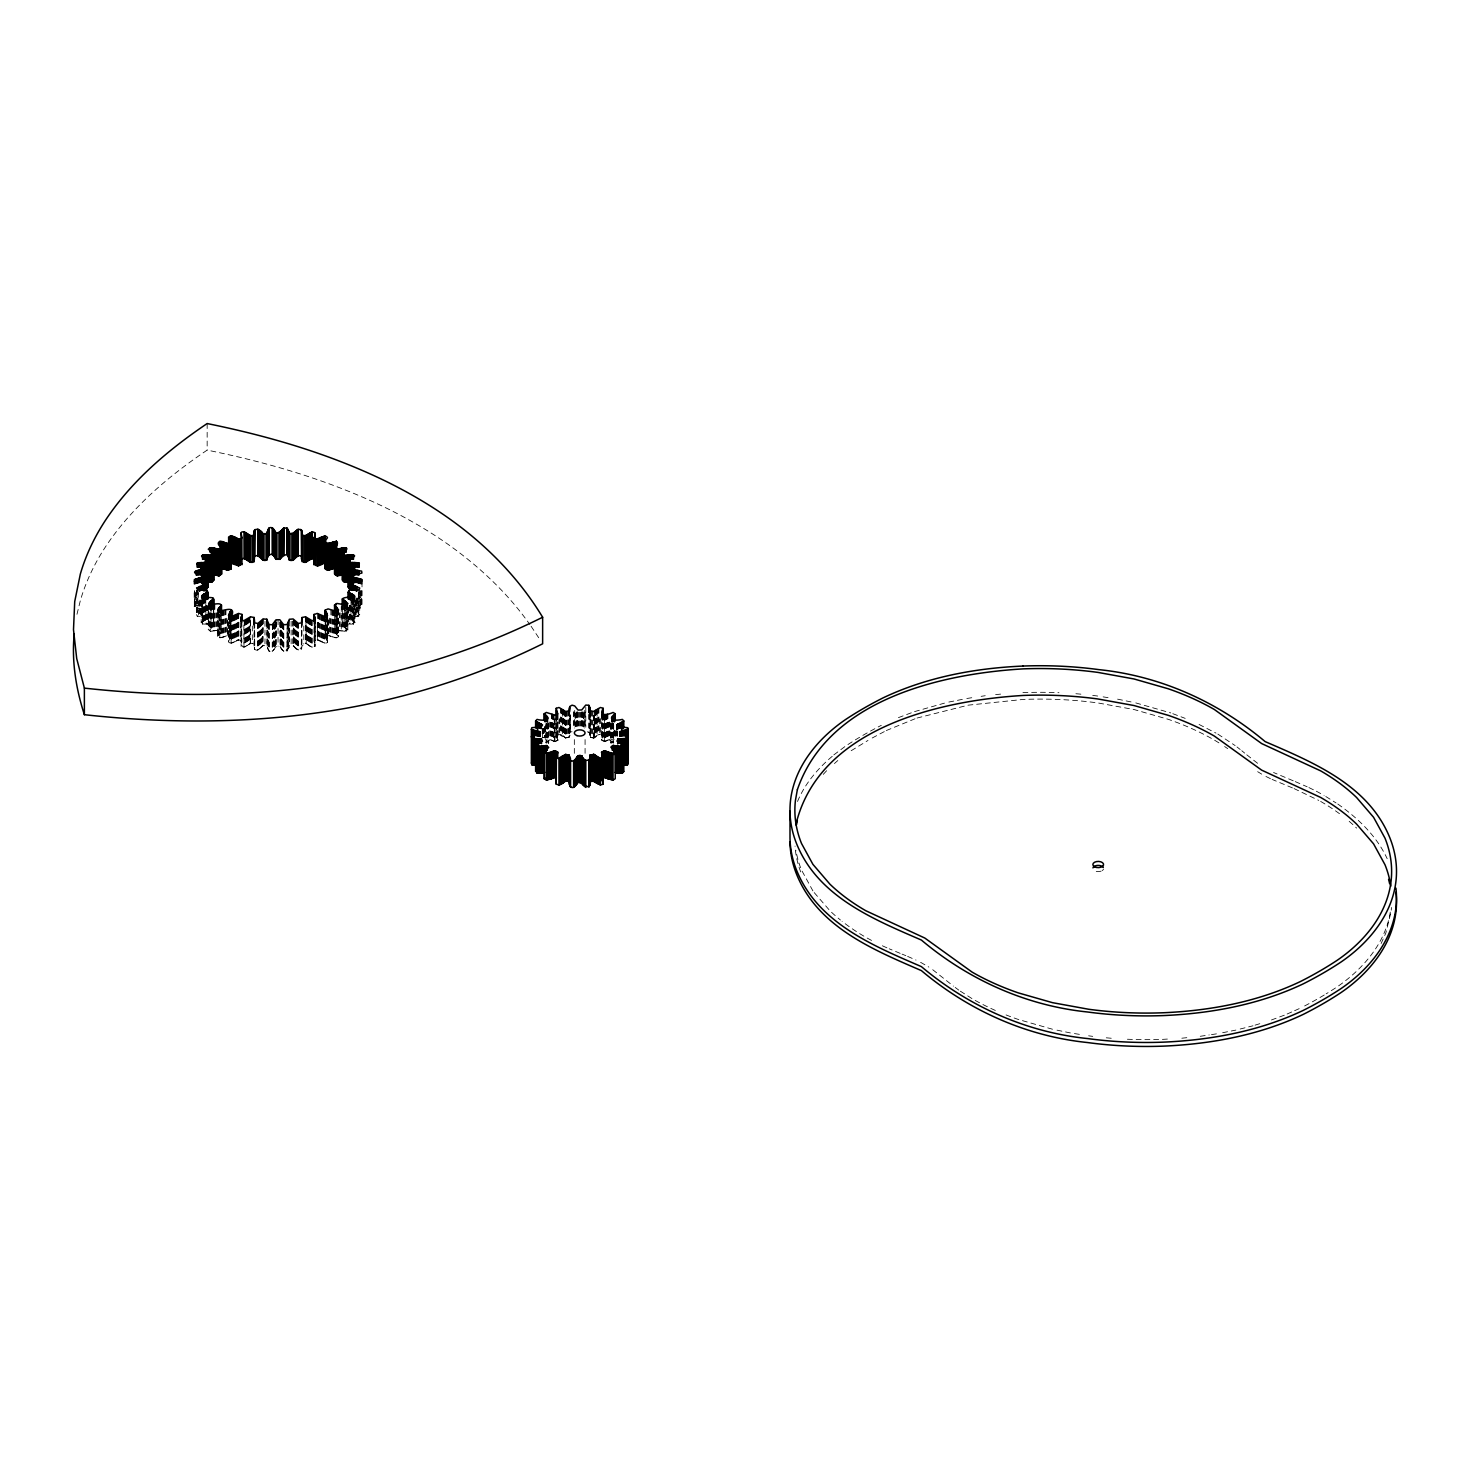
<?xml version="1.0" encoding="UTF-8"?>
<svg xmlns="http://www.w3.org/2000/svg" width="1470" height="1470" viewBox="0 0 1470 1470"><rect width="100%" height="100%" fill="white"/><g stroke="black" fill="none" stroke-linecap="round" stroke-linejoin="round"><path stroke-width="0.75" stroke-dasharray="5 3.75" d="M338.614 609.774L338.651 636.547C334.976 640.424 330.291 633.864 326.45 636.161C322.187 637.116 332.146 643.419 324.649 643.107C307.285 632.835 321.085 651.063 309.472 645.936C301.129 636.602 301.956 657.954 293.816 646.23C288.157 643.346 284.831 658.339 280.164 646.469C275.404 643.989 275.166 649.409 272.336 651.32C266.548 653.801 269.304 644.981 264.986 645.679C260.796 644.411 259.529 652.57 254.751 649.519C254.181 646.341 254.457 641.288 249.496 644.007C235.512 654.885 247.713 632.21 232.26 642.849C226.876 644.301 228.989 639.046 231.102 636.878C227.17 632.706 221.621 640.608 217.468 636.547L217.505 611.998M557.902 713.281L557.883 740.365L556.23 734.871L558.967 734.063C563.58 738.124 570.819 740.2 570.562 731.895L570.562 714.181M362.006 581.899L362.006 606.265C357.908 610.877 343.41 608.617 359.488 614.386C356.751 619.072 339.496 614.497 354.803 622.38C351.881 625.687 335.472 622.159 347.306 629.307C345.799 633.496 327.975 626.955 338.651 636.492M1390.289 912.098C1385.273 943.611 1362.672 969.263 1337.149 986.866A383.431 221.382 0 0 1 1326.142 993.849M217.505 636.345C226.527 628.774 214.62 630.942 209.126 630.703C218.589 620.303 208.373 626.679 201.169 622.545L201.316 595.809M76.973 614.295L80.335 600.642A492.303 284.224 0 0 1 104.903 547.722C131.032 507.903 167.966 476.556 207.16 450.114C266.584 462.186 325.329 479.183 380.252 505.129A492.303 284.224 0 0 1 447.358 543.863C478.889 566.134 507.536 592.924 529.861 624.548M614.148 739.63L613.045 739.006C607.716 741.505 598.106 743.397 603.178 734.871L600.44 734.063L593.843 738.05L590.058 737.297L589.966 709.826M797.512 801.481C804.917 783.675 817.724 768.589 832.351 756.241M1381.12 943.538L1385.806 933.119L1391.061 911.786A253.942 146.614 0 0 0 1391.447 907.468M347.82 630.042L347.839 603.325M201.169 622.545L207.95 618.778L207.931 607.625M207.95 618.778L206.517 616.665L197.164 616.261L196.465 614.497L204.238 611.428L203.319 609.241L194.426 608.029L194.113 590.628M823.255 774.378L827.665 769.618M557.883 740.365L554.76 741.615L545.26 739.63M834.427 763.555L837.826 760.523M194.15 606.173C219.012 601.414 183.052 600.697 198.432 596.949M833.821 754.9L845.599 746.08A389.513 224.892 0 0 1 881.32 725.335M594.321 737.848L594.45 711.204M851.185 750.711L867.998 740.439M872.224 737.995L884.279 731.619M886.281 730.553L915.038 718.775M1287.114 1014.024L1292.736 1011.525M1294.611 1010.698L1300.215 1008.199M250.249 643.419L250.378 616.812M358.79 616.353L358.864 589.764M898.427 717.617L912.521 712.362M1271.44 1019.978L1285.258 1014.851M593.953 738.013L594.192 711.351M914.542 711.609L944.475 703.138M917.023 718.04L968.234 705.159L1023.23 699.426A253.942 146.614 0 0 1 1097.87 702.936L1133.976 709.514L1168.227 719.308A237.975 137.39 0 0 1 1214.404 740.09L1221.533 744.445M1255.049 1025.16L1263.3 1022.624M1240.165 1029.018L1252.991 1025.803M353.498 624.254L353.59 597.665M948.848 702.054L962.336 699.371M1222.654 1032.712L1235.884 1030.084M593.733 738.069L593.953 711.443M966.819 698.489L972.956 697.552M981.133 696.339L985.231 695.714M1200.218 1036.295L1209.24 1034.935M1211.482 1034.604L1218.263 1033.594M554.888 741.615L555.072 715.008M995.631 694.63L1003.955 693.766M1181.843 1038.206L1190.002 1037.361M570.562 731.895L572.087 731.748M1167.382 1039.07L1163.248 1039.327A253.942 146.614 0 0 1 1125.799 1039.161M250.506 643.346L250.506 616.775M554.649 741.615L554.649 715.045M587.32 731.748L589.433 732.924L590.003 737.223M593.457 738.05L593.457 711.48M1103.125 696.872L1111.375 698.176M1074.441 1033.575L1080.505 1034.531M358.368 597.04C372.186 600.973 337.291 601.248 362.006 606.265M1117.586 699.15L1131.753 702.072M1056.985 1030.158L1070.38 1032.932M554.355 741.56L554.208 714.953M202.529 624.217L202.419 597.592M1135.795 702.917L1170.745 712.913M1052.502 1029.239L1018.269 1019.445A237.975 137.39 0 0 1 1006.05 1014.925M1172.803 713.685L1185.188 718.371M902.065 954.122L905.869 955.665M1293.232 780.79L1273.553 772.503M1292.424 787.902L1272.101 779.412M900.173 953.35L889.203 948.793M907.615 956.4L916.03 960.075M1295.272 781.617L1307.142 786.781M1294.059 788.582L1318.755 800.397M1199.061 724.453L1215.984 733.107M882.386 945.78L887.568 948.113M1308.906 787.571L1314.474 790.309M1265.927 776.454L1270.466 778.677M1316.33 791.209L1324.121 795.454M920.587 962.317L928.856 967.076M871.526 940.433L865.848 937.327A237.975 137.39 0 0 1 842.089 921.322M1217.84 734.1L1235.149 745.584M1257.659 771.676L1261.683 774.139M1325.811 796.519L1336.065 802.951M1224.62 746.539L1227.707 748.634M960.333 991.166L972.093 998.663A237.975 137.39 0 0 0 996.182 1010.809M1337.773 804.016C1358.023 818.165 1376.655 836.026 1387.184 858.7M955.206 987.454L958.789 990.119M1257.585 763.297L1246.137 754.294M932.715 969.704L953.424 986.131M1236.968 746.944L1240.184 749.479M1241.801 750.747L1244.686 753.118M814.196 892.584L829.87 910.683A237.975 137.39 0 0 0 840.454 920.018M531.093 626.257L540.372 640.258M812.91 890.893L801.517 870.056A253.942 146.614 0 0 1 796.042 850.762M314.029 641.416L314.065 623.353M617.363 731.086L617.363 737.72M617.235 731.16L617.014 737.94M616.849 730.737L616.849 737.389M616.353 730.829L616.353 737.462M615.93 730.902L615.93 737.536M615.581 730.976L615.581 737.609M615.232 731.417L615.232 735.845M615.085 731.104L615.085 737.738M614.644 730.241L614.625 737.885M614.331 730.719L614.331 737.352M614.001 731.141L614.001 737.775M613.688 724.894L613.688 742.589M613.357 723.001L613.357 742.938M613.063 723.313L613.063 743.232M612.769 723.552L612.898 742.497M612.512 723.755L612.678 742.387M612.163 723.663L612.31 742.074M611.924 724.159L611.924 741.872M611.777 723.92L611.557 742.093M611.226 723.497L611.226 743.416M610.969 724.784L610.877 742.589M610.712 722.909L610.767 743.085M610.436 724.03L610.436 739.539M609.683 722.009L609.683 739.722M609.021 722.193L609.021 739.906M608.433 722.376L608.433 740.09M607.918 713.703L607.918 740.274M607.496 713.869L607.496 740.421M607.128 714.016L607.128 740.586M606.834 714.144L606.834 740.715M606.43 714.346L606.43 740.917M606.063 714.567L606.063 741.137M605.713 714.751L605.713 741.321M605.364 714.898L605.364 741.468M605.199 714.953L605.052 741.56M604.905 715.026L604.776 741.615M604.519 715.045L604.648 741.615L604.28 714.99M603.747 714.751L603.747 741.321M603.012 714.438L603.012 741.009M602.847 715.596L602.7 738.087M602.443 714.255L602.314 738.804M602.241 714.126L602.241 740.696M601.855 715.008L601.855 739.355M601.634 713.06L601.634 740.457M600.44 718.573L600.44 734.063M599.687 718.867L599.687 734.375M598.915 708.136L598.915 734.706M598.235 708.466L598.235 735.018M597.629 708.76L597.629 735.331M597.077 711.278L597.077 735.643M596.618 709.349L596.618 735.919M596.232 709.606L596.232 736.176M595.92 709.845L595.92 736.415M595.644 710.047L595.644 736.617M595.442 710.23L595.442 736.782M595.166 710.488L594.946 737.334M594.688 711.002L594.688 737.572M592.833 711.351L592.833 737.922M591.951 711.186L591.951 737.756M591.069 711.021L591.069 737.591M590.37 710.91L590.37 737.481L590.058 709.532M589.433 715.21L589.654 733.42M589.158 714.677L589.158 732.391M588.845 714.181L588.845 731.895M585.795 707.254L585.795 727.191M585.244 712.105L585.244 727.613M585.078 739.594L585.078 755.084M584.692 710.359L584.692 728.073M584.215 712.987L584.215 728.495M583.792 713.391L583.792 726.676M583.443 713.777L583.443 727.062M583.167 711.903L583.167 727.411M582.928 712.233L582.745 727.999M582.598 712.748L582.377 728.753M582.083 711.847L582.083 727.356M582.01 711.958L581.844 727.613M581.753 712.178L581.458 727.779M581.293 712.307L581.293 727.797M580.632 712.288L580.632 727.779M579.713 712.288L579.713 727.779M578.776 712.288L578.776 727.779M577.839 712.27L578.041 727.797M577.489 712.031L577.747 727.724M577.324 711.847L577.398 727.448M576.901 712.95L577.03 728.753M576.663 712.509L576.81 728.256M576.479 712.233L576.479 727.724M576.24 711.903L576.24 727.411M575.615 713.391L575.615 726.676M575.193 712.987L575.193 728.495M574.715 710.359L574.715 728.073M574.164 712.105L574.164 727.613M574.329 739.594L574.329 755.084M573.612 711.682L573.612 727.191M570.268 714.677L570.268 732.391M569.974 715.21L569.974 732.924M569.57 711.737L569.57 733.879M569.349 709.532L569.221 737.407M569.129 710.874L568.982 737.499M568.339 711.021L568.339 737.591M567.457 711.186L567.457 737.756M566.575 711.351L566.575 737.922M565.876 711.498L565.876 738.069M565.564 711.48L565.785 738.069M565.325 711.407L565.454 738.013M564.958 711.204L565.215 737.922M564.719 711.002L564.719 737.572M564.48 710.763L564.48 737.334M564.241 710.488L564.241 737.058M563.763 710.047L563.966 736.782M563.506 709.845L563.506 736.415M563.175 709.606L563.175 736.176M562.789 709.349L562.789 735.919M562.33 711.278L562.33 735.643M561.797 708.76L561.797 735.331M561.191 708.466L561.191 735.018M560.493 708.136L560.493 734.706M559.739 718.867L559.739 734.375M558.967 718.573L558.967 734.063M557.773 713.06L557.718 740.476M557.314 714.732L557.571 739.355M557.167 714.126L557.167 740.696M556.707 715.945L556.836 738.363M556.413 714.438L556.413 741.009M556.211 717.691L556.266 736.47M555.66 714.751L555.66 741.321M554.043 714.898L554.043 741.468M553.712 714.751L553.712 741.321M553.345 714.567L553.345 741.137M552.977 714.346L552.977 740.917M552.573 714.144L552.573 740.715M552.279 714.016L552.279 740.586M551.93 713.869L551.93 740.421M551.489 713.703L551.489 740.274M550.974 722.376L550.974 740.09M550.386 722.193L550.386 739.906M549.725 722.009L549.725 739.722M548.696 722.909L548.696 742.975M548.678 723.111L548.604 743.122M548.2 723.497L548.2 743.416M547.851 724.379L547.851 742.093M547.63 723.92L547.483 741.872M547.244 723.663L547.244 739.171M546.895 723.755L547.097 742.074M546.638 723.552L546.601 742.46M546.362 723.313L546.362 743.232M546.05 723.001L546.05 742.938M545.829 724.82L545.829 742.534M545.407 726.713L545.407 737.775M545.241 726.933L545.076 737.352M544.782 726.805L544.782 737.885M544.451 727.503L544.451 736.36M544.323 726.676L544.323 737.738M543.826 728.753L543.826 737.609M543.477 728.679L543.477 737.536M543.055 728.605L543.055 737.462M542.559 728.532L542.559 737.389M542.393 737.94L542.301 729.01L542.173 737.793M361.73 590.83L361.62 608.066M361.418 590.958L361.418 608.121M360.922 591.105L360.922 605.787M360.536 590.591L360.536 608.304M360.279 591.308L360.279 605.585M359.856 592.869L359.856 608.433M359.709 588.055L359.709 614.625M358.79 589.691L358.57 616.408M358.368 592.612L358.221 613.78M357.669 598.216L357.651 616.5M357.577 597.996L357.577 613.505M357.063 600.017L357.063 608.874M356.934 598.841L356.934 616.555M356.622 597.996L356.401 613.027M356.144 601.12L356.144 616.61M355.832 600.054L355.85 612.825M355.391 601.157L355.391 616.665M354.913 595.92L354.931 622.618M354.803 595.809L354.803 622.38M354.123 599.778L354.196 621.975M353.719 599.521L353.719 621.663M353.259 597.702L353.259 624.272M352.8 600.385L352.929 616.72M352.653 598.86L352.653 621.001M352.341 597.702L352.341 624.272M351.881 600.366L352.065 611.63M351.624 597.684L351.624 624.254M350.999 601.175L350.999 616.665M350.815 606.522L350.815 624.236M350.338 605.567L350.338 616.628M350.044 605.548L350.081 624.199M349.75 605.567L349.75 616.647M349.603 605.585L349.382 624.162M349.29 606.081L349.29 619.366M348.739 608.084L348.739 624.125M348.519 607.974L348.519 619.054M348.169 607.625L348.316 618.925M347.765 603.196L347.765 629.766M347.306 602.737L347.306 629.307M346.92 604.593L346.92 628.958M346.791 608.433L346.791 623.923M346.479 604.207L346.479 628.572M346.056 603.858L346.02 631.475L345.689 604.923M345.266 605.438L345.266 627.58M344.77 604.813L344.77 631.383M344.568 604.942L344.568 627.065M344.366 608.121L344.127 623.703M344.072 604.74L344.072 631.31M343.282 604.629L343.282 631.2M342.583 608.157L342.786 625.981M342.565 604.538L342.565 631.089M341.885 604.427L341.885 630.997M341.26 606.522L341.26 630.887M340.195 612.953L340.195 630.667M339.423 612.788L339.423 630.501M338.596 610.05L338.596 636.62M338.302 609.278L338.302 635.849M337.714 610.675L337.714 635.04M337.402 610.289L337.402 634.636M337.108 614.46L337.108 634.268M336.961 614.478L336.814 633.938M336.373 611.281L336.281 637.851M336.06 611.263L336.06 637.833M335.84 615.25L335.84 632.964M335.178 611.079L335.178 637.649M334.682 616.481L334.848 632.118M334.517 610.932L334.517 637.484M333.782 610.748L333.782 637.318M333.084 610.564L333.084 637.135M332.459 610.399L332.459 636.969M331.889 610.215L331.889 636.786M330.897 609.903L330.897 636.473M330.18 618.521L330.18 636.234M329.262 618.172L329.262 635.885M328.729 620.156L328.729 635.646M328.214 619.991L328.49 635.554M328.067 619.972L327.92 635.463M327.626 615.342L327.608 642.096L327.314 614.405M327.13 613.964L327.13 640.534M326.946 615.746L326.946 640.111M326.579 617.216L326.579 639.358M326.211 616.61L326.211 638.752M325.917 616.15L325.917 638.292M325.476 620.009L325.476 637.723M325.182 619.66L325.182 637.374M324.888 616.591L324.98 643.162M324.649 616.536L324.649 643.107M323.859 616.279L323.859 642.849M323.235 616.059L323.235 642.629M322.573 615.801L322.573 642.372M321.948 615.562L321.948 642.133M321.379 615.324L321.379 641.894M320.864 615.103L320.864 641.673M319.982 614.699L319.982 641.269M319.358 614.368L319.358 640.938M318.567 613.945L318.567 640.516M318.108 613.67L318.108 640.24M317.887 613.56L317.887 640.13M317.649 640.02L317.502 622.269L317.244 639.983M315.701 622.802L315.701 640.516M315.058 618.3L315.058 646.469M315.003 617.878L314.947 646.524M314.525 620.413L314.69 643.033M314.268 622.012L314.268 641.949M312.044 620.671L312.136 647.259M311.842 620.597L311.842 647.167M311.144 620.266L311.144 646.837M310.593 619.991L310.593 646.543M310.005 619.66L310.005 646.23M309.472 619.366L309.472 645.936M308.976 619.072L308.976 645.642M308.535 618.796L308.535 645.367M307.8 618.319L307.8 644.889M307.285 617.933L307.285 644.503M306.624 617.437L306.624 644.007M306.256 617.106L306.256 643.676L305.87 616.867M305.595 616.775L305.742 643.382M305.484 616.775L305.484 643.346M303.812 626L303.812 643.713M301.864 621.387L301.864 647.939M301.773 621.847L301.662 648.821M301.497 622.784L301.258 649.575M298.19 623.409L298.263 649.997M298.006 623.317L298.006 649.887M297.418 622.913L297.418 649.483M296.958 622.582L296.958 649.152M296.481 622.214L296.481 648.784M296.04 621.865L296.04 648.435M295.654 621.534L295.654 648.105M295.286 621.222L295.286 647.792M294.717 620.652L294.717 647.223M294.312 620.23L294.312 646.8M293.816 619.66L293.816 646.23M293.559 619.311L293.559 645.881M293.008 621.149L293.247 645.606M292.879 621.13L292.879 645.477M291.133 621.314L291.133 645.679M289.369 628.131L289.369 645.845M289.259 628.168L289.02 646.194M288.818 625.228L288.69 647.847M288.469 626.33L288.469 648.472M288.322 624.493L288.157 649.226M287.955 623.078L287.955 649.648M287.716 623.519L287.477 650.493M287.164 650.989L287.164 624.419L286.852 651.192M283.784 624.75L283.784 651.32M283.563 624.603L283.71 651.284M283.104 624.144L283.104 650.714M282.754 623.776L282.754 650.346M282.387 623.353L282.387 649.924M282.056 622.968L282.056 649.538M281.781 622.6L281.781 649.17M281.523 622.269L281.523 648.821M281.119 621.645L281.119 648.215M280.844 621.204L280.844 647.774M280.531 622.802L280.531 647.167M280.164 622.122L280.384 646.782M279.833 621.975L280.072 646.396M278.05 619.77L278.05 646.341M276.268 621.975L276.158 646.341M276.048 622.049L275.827 646.635M275.735 622.435L275.57 647.167M275.276 623.409L275.276 647.774M275 623.868L275 648.215M274.596 624.474L274.339 649.17M274.045 622.968L274.045 649.538M273.732 623.353L273.732 649.924M273.365 623.776L273.365 650.346M273.016 624.144L273.016 650.714M272.556 624.603L272.556 651.173M272.409 624.713L272.189 651.339M269.12 624.585L269.12 651.155M268.955 624.419L269.065 651.118M268.642 623.923L268.642 650.493M268.165 623.078L268.404 650.089M267.963 622.674L267.963 649.226M267.65 621.902L267.797 648.84M267.43 621.277L267.43 647.847M266.952 623.794L267.173 646.726M266.75 621.479L266.86 645.881M264.986 621.314L264.986 645.679M263.222 618.925L262.983 645.532M262.873 619.035L262.689 645.734M262.56 619.311L262.56 645.881M262.285 619.66L262.285 646.23M261.807 620.23L261.807 646.8M261.403 620.652L261.403 647.223M260.815 621.222L260.815 647.792M260.466 621.534L260.466 648.105M260.08 621.865L260.08 648.435M259.639 622.214L259.639 648.784M259.143 622.582L259.143 649.152M258.702 622.913L258.702 649.483M258.114 623.317L258.114 649.887M257.93 623.409L257.838 649.997M257.709 623.445L257.709 650.016M254.696 622.913L254.751 649.519M254.457 622.251L254.604 649.354M254.255 621.387L254.347 648.399M254.071 623.942L254.071 646.083M252.307 626L252.307 643.713M250.029 616.977L249.863 643.676M249.496 617.437L249.496 644.007M248.834 617.933L248.834 644.503M248.32 618.319L248.32 644.889M247.566 618.796L247.566 645.367M247.125 619.072L247.125 645.642M246.648 619.366L246.648 645.936M246.115 619.66L246.115 646.23M245.508 619.991L245.508 646.543M244.975 620.266L244.975 646.837M244.277 620.597L243.983 647.259L243.836 620.689M241.852 622.012L241.852 641.949M241.594 620.413L241.594 642.555M241.429 620.891L241.245 643.676M241.098 617.878L241.062 646.469M240.418 622.802L240.418 640.516M238.875 622.269L238.875 639.983M238.765 613.413L238.471 640.02M238.213 613.56L238.213 640.13M238.011 613.67L238.011 640.24M237.552 613.945L237.552 640.516M236.762 614.368L236.762 640.938M236.137 614.699L236.137 641.269M235.255 615.103L235.255 641.673M234.741 615.324L234.741 641.894M234.171 615.562L234.171 642.133M233.546 615.801L233.546 642.372M232.866 616.059L232.866 642.629M232.26 616.279L232.26 642.849M231.451 616.536L231.451 643.107M231.231 616.591L231.139 643.162L231.01 616.573M230.643 620.009L230.643 637.723M230.202 616.15L230.202 638.292M229.908 616.61L229.908 638.752M229.669 618.447L229.669 636.161M229.54 617.216L229.357 639.726M228.971 613.964L228.971 640.534M228.805 614.405L228.805 640.975M228.658 614.827L228.511 642.096M228.309 635.499L228.199 619.972L227.905 635.481M227.611 620.064L227.611 635.554M227.372 620.156L227.372 635.646M226.839 618.172L226.839 635.885M225.939 609.664L225.939 636.234M225.222 609.903L225.222 636.473M224.23 610.215L224.23 636.786M223.66 610.399L223.66 636.969M223.017 610.564L223.017 637.135M222.337 610.748L222.337 637.318M221.602 610.932L221.602 637.484M221.272 616.628L221.272 632.118M220.923 611.079L220.923 637.649M220.279 615.25L220.279 632.964M220.059 611.263L219.82 637.851L219.6 611.244M219.25 614.515L219.306 633.938M218.993 614.46L219.012 634.268M218.699 612.494L218.699 634.636M218.405 612.898L218.405 635.04M218.093 611.116L218.093 635.463M217.817 611.502L217.817 635.849M216.696 612.788L216.696 630.501M215.906 612.953L215.906 630.667M214.84 604.317L214.84 630.887M214.234 604.427L214.234 630.997M213.756 607.771L213.701 625.724M213.554 604.538L213.554 631.089M213.334 608.286L213.334 625.981M212.819 604.629L212.819 631.2M212.048 604.74L212.048 631.31M211.551 604.942L211.551 627.065M211.331 604.813L211.331 631.383M211.018 608.176L211.018 623.666M210.853 605.438L210.853 627.58M210.43 604.923L210.43 631.475M210.045 603.858L210.192 631.494M209.622 604.207L209.622 628.572M209.199 604.593L209.199 628.958M208.814 602.737L208.814 629.307M208.501 608.525L208.501 624.015M208.354 603.196L208.262 629.95M207.582 605.769L207.582 619.054M207.362 605.861L207.38 624.125M207.16 423.544L207.16 450.114M206.645 605.64L206.737 624.162M206.37 605.567L206.517 616.665M206.057 605.548L206.039 624.199M205.782 601.138L205.929 619.734M205.304 597.665L205.304 624.236M204.495 597.684L204.495 624.254M204.44 598.327L204.44 620.469M203.962 598.584L203.962 620.726M203.779 597.702L203.779 624.272M203.466 598.86L203.466 621.001M202.933 599.172L202.933 621.314M202.842 597.702L202.842 624.272M202.07 600.293L202.07 616.702M201.904 595.405L201.904 621.975M201.408 601.193L201.408 616.683M200.986 600.219L200.986 609.076M200.728 601.157L200.728 616.665M200.287 600.054L200.251 612.825M200.159 600.146L199.975 616.61M199.718 601.947L199.718 613.027M199.497 600.201L199.497 604.629M199.13 599.962L199.185 616.555M198.432 592.52L198.468 616.5M197.899 589.433L197.899 613.78M197.55 589.837L197.55 616.408M197.329 589.691L197.329 616.353M197.035 592.722L197.035 608.58M196.612 590.021L196.612 614.386M196.465 590.132L196.41 614.534M195.822 593.512L195.822 605.585M195.583 592.814L195.583 608.304M195.198 592.502L195.198 605.787M194.701 590.958L194.701 608.121M194.389 590.83L194.499 608.066M1320.648 801.426A237.975 137.39 0 0 1 1341.044 814.858M1349.184 821.344A237.975 137.39 0 0 1 1356.608 828.088M800.691 871.912A253.942 146.614 0 0 1 795.049 846.095M1103.474 869.119A5.365 3.105 0 0 1 1102.243 870.552M1101.177 871.085A5.365 3.105 0 0 1 1094.654 870.828M1111.246 1038.243A253.942 146.614 0 0 1 1102.978 1037.489M1092.706 1036.35A253.942 146.614 0 0 1 1088.609 1035.817M1324.268 994.988A383.431 221.382 0 0 1 1302.255 1007.17M1022.918 692.627A258.83 149.425 0 0 1 1058.97 692.701M1075.911 693.73A258.83 149.425 0 0 1 1084.345 694.501M1092.724 695.42A258.83 149.425 0 0 1 1098.99 696.21"/><path stroke-width="1.5" d="M544.194 720.337L544.194 713.703L546.362 712.454L554.649 715.045L557.718 713.905L556.23 708.301L558.967 707.493L565.674 711.498L569.276 710.782L569.974 706.353L572.087 705.177L574.715 705.931L578.041 710.083L581.753 709.955L585.795 705.049L588.845 705.324L590.003 710.653L593.457 711.48L600.44 707.493L603.178 708.301C598.198 716.846 607.827 714.898 613.045 712.454L615.232 713.703L615.232 720.337M241.172 559.206C246.188 556.101 248.981 564.921 253.998 561.687L254.071 533.077C253.281 526.572 261.256 529.806 262.873 533.573C269.561 536.605 265.923 525.488 272.336 527.859C277.646 542.706 285.713 518.395 288.984 532.82L289.259 559.868C294.735 563.157 296.131 552.793 301.497 556.395C300.56 560.64 304.069 564.774 307.8 560.86C321.489 552.352 306.936 573.539 325.109 562.587M615.232 713.703C606.081 720.337 615.838 720.98 622.398 719.4L623.794 720.98L616.941 724.728L617.859 726.768L627.561 727.668L628.039 729.432C617.4 730.516 617.474 735.404 628.039 736.47L627.561 738.234L617.896 739.098L616.941 741.174L623.794 744.922L622.398 746.503L613.119 745.51L610.822 747.128L615.232 752.199L613.045 753.467L604.335 750.894L601.45 752.254L603.178 757.601L600.44 758.41L593.843 754.422L590.058 755.176L589.837 785.164C585.391 791.099 578.702 775.535 574.715 786.542C570.617 790.015 568.908 784.171 569.221 781.636C564.939 779.063 562.863 784.392 558.967 784.98L556.23 784.171L556.413 751.464L554.502 750.876L546.362 753.467L544.194 752.199L548.696 747.421L546.73 745.658L537.009 746.503L535.613 744.922L542.467 741.174L541.548 739.153L531.846 738.234L531.368 736.47L539.876 734.136L539.968 731.821L540.096 736.47M589.837 785.164C588.845 777.74 597.243 782.72 600.44 784.98L603.178 784.171L603.214 757.068M203.191 589.011L206.645 589.029L207.931 587.044L207.582 560.125C187.26 549.964 226.784 560.86 208.262 549.265C211.662 544.58 218.221 552.261 221.584 547.428C215.667 544.414 218.35 539.122 224.23 542.375C238.802 548.236 219.306 528.41 238.875 539.178C246.041 540.078 236.505 529.476 244.975 532.342C246.923 534.161 254.586 538.645 254.071 533.077M348.316 598.988L348.169 592.134L349.401 590.187L358.79 589.782L359.709 588.055L351.973 585.005L352.488 582.837L361.693 581.458L361.73 579.474L353.37 577.398L353.333 575.266L361.914 573.043L361.62 571.113L352.543 569.827L352.579 589.672M74.217 634.121C71.552 661.316 75.999 688.805 84.378 714.696C149.94 721.843 216.219 723.277 281.928 717.011A492.303 284.224 0 0 0 373.564 702.844C432.051 690.165 489.032 670.449 542.632 643.805L542.632 617.235C518.616 577.471 485.284 543.882 447.358 517.293A492.303 284.224 0 0 0 380.252 478.558C325.329 452.613 266.584 435.616 207.16 423.544C167.966 449.985 131.032 481.333 104.903 521.152A492.303 284.224 0 0 0 80.335 574.072L74.713 601.561L73.5 629.73L76.716 658.578L84.378 688.125L84.378 714.696M556.413 751.464C560.842 752.07 551.709 758.649 558.967 758.41C563.58 754.367 570.819 752.272 570.562 760.578L570.562 787.148M231.121 617.124C239.463 599.539 208.85 619.421 220.886 605.861C222.19 600.201 203.044 608.764 210.853 601.009C220.959 594.156 195.308 600.734 203.466 594.431C215.079 588.955 197.476 591.822 196.612 587.816C207.784 585.703 203.246 581.238 194.371 581.385C195.639 576.479 212.268 577.563 195.822 573.594C189.097 569.404 213.058 570.507 200.251 566.354C189.409 561.172 208.005 564.866 207.582 560.125M352.488 569.772C353.149 564.443 369.117 562.918 350.044 562.551C344.182 559.041 364.707 554.447 347.618 555.145C335.289 557.332 354.196 546.509 343.282 547.961C326.891 551.617 341.205 544.819 336.373 541.309C331.981 543.441 321.048 545.26 327.461 537.781C325.587 532.158 312.706 544.653 314.856 535.503C315.554 525.599 303.408 541.107 302.03 533.555C301.534 522.952 293.614 536.458 289.02 532.967M231.121 610.491L228.493 615.489L231.231 616.591L238.618 613.413L241.962 614.442L241.025 619.862L243.836 620.689L250.635 616.775L254.163 617.602L254.751 622.949L257.93 623.409L263.112 618.925L266.75 619.274L269.065 624.548L272.189 624.768L276.048 619.825L279.833 619.752L283.563 624.603L285.345 624.676L287.164 624.419L289.369 619.274L293.136 618.962L298.263 623.427L301.423 622.913L302.03 617.529L305.484 616.775L312.044 620.671L314.947 619.972L314.01 614.589L317.244 613.413L324.888 616.591L327.516 615.599L325.072 610.252L328.067 608.892L336.373 611.281L338.651 609.921L334.517 605.089L336.869 603.435L345.928 604.923L347.82 603.472L342.326 598.988L342.418 605.787M795.821 824.817C818.533 728.734 938.099 700.584 1023.23 695.439A253.942 146.614 0 0 1 1097.87 698.967L1133.976 705.526L1168.227 715.32A237.975 137.39 0 0 1 1214.404 736.102L1261.683 770.151L1320.63 797.438A237.975 137.39 0 0 1 1356.608 824.1L1373.586 843.872L1384.979 864.709A253.942 146.614 0 0 1 1390.785 886.171M796.593 824.505L797.365 820.223M289.259 559.868C287.385 545.774 278.418 566.244 274.339 556.56C271.95 551.875 266.566 555.366 267.007 559.721C261.568 563.267 260.025 553.106 254.751 556.211L254.861 529.604M590.003 755.249C591.767 761.809 583.057 762.011 581.936 756.076C575.909 752.585 576.571 763.334 570.562 760.578M536.017 765.447L531.846 764.804L531.368 763.04L531.368 729.432L531.846 727.668L541.199 726.97L542.559 724.912L535.613 720.98L537.009 719.4C543.808 721.127 553.308 720.318 544.194 713.703M628.039 729.432L628.039 763.04L627.561 764.804L622.729 765.484M254.604 556.395L254.089 561.632L254.347 530.762M342.565 548.071L342.326 580.172L344.366 582.102L349.382 581.569M220.923 568.082L228.052 570.268L231.139 568.761L231.139 535.999M206.737 581.569L211.753 582.102L213.793 580.172L213.701 553.437M314.029 537.744L314.065 564.664M556.413 778.034L554.502 777.446L546.362 780.019L544.194 778.769L544.764 777.74M212.048 574.421L219.14 575.762L221.584 574.072L221.272 547.042M325.476 541.456L325.476 568.026C326.028 572.657 332.881 568.063 336.06 567.898M335.84 572.767C332.091 576.442 341.554 575.817 343.282 574.531M623.794 744.922L623.794 771.493L622.398 773.073L615.085 772.448M342.345 598.915C346.626 594.927 363.623 600.44 348.169 592.208M231.047 568.908L230.937 541.787M348.225 560.309L348.169 587.044L349.474 589.029L352.083 589.029M544.782 772.301L537.009 773.073L536.146 771.052M206.645 589.029L206.737 554.999M266.86 559.868L267.173 532.434M230.055 562.992L238.618 565.748L241.852 563.8M564.958 781.268L565.215 754.551M615.232 752.199L615.232 778.769L613.045 780.019L604.519 777.428L604.648 750.858L604.335 777.465L601.708 778.567M349.29 586.365L348.169 587.044M590.205 755.066L590.058 784.355M211.882 582.083L211.974 555.458M542.632 617.235C489.032 643.878 432.051 663.595 373.564 676.274A492.303 284.224 0 0 1 281.928 690.441C216.219 696.707 149.94 695.273 84.378 688.125M565.215 781.121L565.454 754.459M531.368 763.04L532.893 762.397M627.304 756.333L626.679 754.073M565.454 781.029L565.785 754.404M577.839 782.426L577.949 755.837M554.355 750.913L554.208 777.52M305.595 535.815L305.595 562.385M312.044 531.919L312.044 558.49M545.646 745.547L545.646 752.181M554.649 750.858L554.649 777.428M1022.918 666.057C974.977 668.152 926.688 677.137 883.139 697.846A389.513 224.892 0 0 0 845.599 719.51C818.22 738.216 794.59 766.274 790.548 800.213A258.83 149.425 0 0 0 796.758 844.129C818.202 896.608 873.015 919.117 921.378 940.047C968.381 979.608 1025.895 1005.645 1087.506 1011.985A258.83 149.425 0 0 0 1163.578 1015.568C1211.519 1013.491 1259.79 1004.488 1303.357 983.797A389.513 224.892 0 0 0 1340.879 962.115C1368.276 943.409 1391.888 915.351 1395.93 881.43A258.83 149.425 0 0 0 1389.72 837.496C1368.294 785.035 1313.482 762.526 1265.137 741.597C1218.115 702.035 1160.602 675.979 1098.99 669.64A258.83 149.425 0 0 0 1022.918 666.057M593.531 754.404L593.623 780.974M298.263 529.163L298.19 555.752M250.506 562.385L250.635 535.815M219.728 611.281L219.838 606.798M531.368 729.432L539.876 731.766M263.112 560.235L262.983 533.628M238.618 565.748L238.471 539.141M554.888 750.858L554.98 777.428M604.905 777.446L604.776 750.858M541.07 738.895L541.309 743.397M257.838 555.733L257.838 529.163M244.057 558.49L243.983 531.901M593.953 754.459L594.192 781.121M206.811 586.365L207.95 586.971M250.249 562.312L250.249 535.741M628.039 763.04L627.304 729.763M541.309 738.969L541.548 743.581M569.129 781.599L569.055 754.992M213.793 580.172L212.103 579.015M546.601 745.584L546.73 750.086M594.321 781.195L594.321 754.625M581.753 782.518L581.458 755.837M623.794 771.493L622.692 770.611L622.729 738.932M207.803 560.235L207.931 587.044M301.368 529.641L301.497 556.395M231.047 610.252L230.937 617.455M204.146 567.585L204.238 589.874M601.855 779.688L603.214 783.639M230.202 540.868L231.139 568.761M582.01 782.738L581.844 756.003M315.058 532.691L315.058 560.86M221.547 605.015L221.419 612.053M213.756 598.915L213.701 605.787M207.931 592.134L207.895 598.933M789.996 811.22L789.996 837.79A258.83 149.425 0 0 0 796.758 870.699C818.202 923.178 873.015 945.688 921.378 966.617C968.381 1006.178 1025.895 1032.216 1087.506 1038.555A258.83 149.425 0 0 0 1163.578 1042.138C1211.519 1040.043 1259.79 1031.058 1303.357 1010.349A389.513 224.892 0 0 0 1340.879 988.685C1368.276 969.979 1391.888 941.921 1395.93 907.982A258.83 149.425 0 0 0 1395.93 888.156M627.561 727.668L627.561 764.804M626.514 730.075L626.514 736.727M626.679 738.399L626.679 764.97M625.779 730.351L625.779 737.003M625.761 738.565L625.761 765.135M625.081 730.59L625.081 735.018M624.915 738.693L624.915 765.264M624.419 730.792L624.419 735.221M624.125 738.804L624.125 765.374M623.794 720.98L623.794 727.632M623.813 730.957L623.813 735.386M623.262 721.421L623.262 728.054M623.28 731.086L623.28 735.514M623.39 738.877L623.262 771.052M622.692 721.862L622.692 728.514M622.784 731.196L622.784 735.625M622.361 731.27L622.361 735.698M622.398 746.503L622.398 773.073M622.122 722.266L622.122 728.899M622.012 731.343L622.012 735.772M622.141 738.951L622.141 745.602M621.589 722.615L621.589 729.249M621.626 738.969L621.626 745.621M621.479 731.399L621.479 735.827M621.461 746.521L621.461 773.091M621.075 722.928L621.075 727.338M620.965 731.454L620.965 735.864M621.167 738.969L621.167 745.621M620.799 738.969L620.799 743.397M620.597 723.185L620.597 727.613M620.487 731.509L620.487 735.937M620.505 746.521L620.505 773.073M620.138 723.405L620.138 727.834M620.083 731.582L620.083 736.011M620.266 738.932L620.266 743.361M619.734 723.589L619.734 728.017M619.917 731.619L619.77 736.102L619.642 731.711M619.752 738.877L619.752 743.305M619.623 746.484L619.623 773.055M619.384 723.755L619.384 728.183M619.274 738.84L619.274 743.269M619.072 723.865L619.072 728.293M618.833 738.84L618.833 743.269M618.613 724.03L618.613 728.458M618.649 743.287L618.649 738.859L618.208 743.361M618.815 746.429L618.815 773M618.135 724.159L618.135 728.587M618.098 738.969L617.933 743.489M618.08 746.374L618.08 772.944M617.712 724.306L617.712 728.734M617.896 739.098L617.676 743.93M617.363 724.434L617.363 728.863M617.437 746.301L617.437 772.871M617.235 724.508L617.014 729.083M616.941 724.728L616.867 729.396M616.849 746.227L616.849 772.797M616.353 746.154L616.353 772.724M615.93 746.08L615.93 772.65M615.581 746.007L615.581 772.577M614.956 714.218L614.956 720.851M615.085 745.878L615.085 752.53M614.644 714.732L614.644 721.384M614.625 745.731L614.625 752.383M614.331 715.21L614.331 721.862M614.001 715.651L614.001 720.079M614.166 745.621L614.166 754.477M613.688 716.037L613.688 720.465M613.762 745.547L613.762 754.404M613.357 716.368L613.357 720.796M613.413 745.51L613.596 749.939M613.063 716.662L613.063 721.09M613.266 745.51L613.008 749.957M613.045 753.467L613.045 780.019M612.769 716.919L612.769 721.347M612.898 745.547L612.733 750.049M612.512 717.121L612.512 721.549M612.292 717.287L612.292 721.715M612.31 745.97L612.31 750.398M612.163 753.301L612.163 779.872M611.924 717.525L611.924 721.954M611.244 753.136L611.244 779.688M610.436 752.952L610.436 779.504M609.683 752.75L609.683 779.32M609.021 752.567L609.021 779.137M608.433 752.383L608.433 778.953M607.918 752.199L607.918 778.769M607.496 752.052L607.496 778.622M607.128 751.887L607.128 778.457M606.834 751.758L606.834 778.328M606.43 751.556L606.43 778.126M606.063 751.335L606.063 777.906M605.713 751.152L605.713 777.722M605.364 751.005L605.364 777.575M605.052 750.913L605.199 777.52M603.747 751.152L603.747 777.722M603.178 708.301L602.957 715.228M603.012 751.464L603.178 784.171M602.847 711.168L602.7 715.945M602.7 754.404L602.847 781.305M602.571 711.792L602.571 716.221M602.314 753.669L602.571 780.68M602.241 751.776L602.094 779.945M600.44 758.41L600.44 784.98M599.687 758.097L599.687 784.668M598.915 757.767L598.915 784.337M598.235 757.454L598.235 784.024M597.629 757.142L597.629 783.712M597.077 756.829L597.077 783.4M596.618 756.554L596.618 783.124M596.232 756.297L596.232 782.867M595.92 756.058L595.92 782.628M595.644 755.856L595.644 782.426M595.442 755.69L595.442 782.26M594.946 755.139L595.166 781.985M594.688 754.9L594.688 781.47M593.733 754.404L593.953 781.029M592.833 754.551L592.833 781.121M591.951 754.716L591.951 781.287M591.069 754.882L591.069 781.452M590.425 754.992L590.425 781.544M590.058 708.117L590.132 713.189M589.837 707.309L589.966 712.16M589.433 706.353L589.433 713.005M589.654 759.053L589.433 786.119M589.158 705.82L589.158 712.472M589.158 760.082L589.158 786.652M588.845 705.324L588.845 711.958M588.845 760.578L588.845 787.148M585.795 760.854L585.795 787.424M585.244 760.431L585.244 787.001M584.692 759.972L584.692 786.542M584.215 759.549L584.215 786.119M583.792 759.145L583.792 785.715M583.443 758.777L583.443 785.329M583.167 758.428L583.167 784.998M582.745 757.822L582.928 784.668M582.377 757.068L582.598 784.153M582.083 756.26L582.322 783.345M581.367 755.819L581.367 782.389M580.632 755.837L580.632 782.408M579.713 755.837L579.713 782.408M578.776 755.837L578.776 782.408M578.114 755.819L578.114 782.389M577.747 755.892L577.489 782.646M577.398 756.168L577.195 783.069M577.085 756.774L576.901 783.951M576.81 757.583L576.663 784.392M576.479 758.097L576.479 784.668M576.24 758.428L575.964 785.329M575.615 759.145L575.615 785.715M575.193 759.549L575.193 786.119M574.715 759.972L574.715 786.542M574.164 760.431L574.164 787.001M573.612 760.854L573.612 787.424M570.268 760.082L570.268 786.652M569.974 759.549L569.974 786.119M569.57 707.309L569.57 711.737M569.57 758.593L569.754 785.623M569.441 707.731L569.276 713.189M569.221 755.066L569.441 784.741M568.339 754.882L568.339 781.452M567.457 754.716L567.457 781.287M566.575 754.551L566.575 781.121M565.95 754.422L565.95 780.993M564.719 754.9L564.719 781.47M564.48 755.139L564.48 781.709M564.241 755.415L564.241 781.985M563.966 755.69L563.763 782.426M563.506 756.058L563.506 782.628M563.175 756.297L563.175 782.867M562.789 756.554L562.789 783.124M562.33 756.829L562.33 783.4M561.797 757.142L561.797 783.712M561.191 757.454L561.191 784.024M560.493 757.767L560.493 784.337M559.739 758.097L559.739 784.668M558.967 758.41L558.967 784.98M557.773 752.015L557.773 757.289M557.167 751.776L557.167 756.205M556.707 711.517L556.836 716.221M556.34 710.378L556.579 715.596M556.23 708.301L556.211 716.037M556.266 756.003L556.23 784.171M555.66 751.152L555.66 777.722M555.145 750.913L555.145 777.483M554.043 751.005L554.043 777.575M553.712 751.152L553.712 777.722M553.345 751.335L553.345 777.906M552.977 751.556L552.977 778.126M552.573 751.758L552.573 778.328M552.279 751.887L552.279 778.457M551.93 752.052L551.93 778.622M551.489 752.199L551.489 778.769M550.974 752.383L550.974 778.953M550.386 752.567L550.386 779.137M549.725 752.75L549.725 779.32M548.971 752.952L548.971 779.504M548.163 753.136L548.163 779.688M547.483 717.525L547.483 721.954M547.244 753.301L547.244 779.872M546.895 717.121L547.116 721.715M547.097 745.97L547.097 750.398M546.638 716.919L546.638 721.347M546.362 716.662L546.362 721.09M546.509 749.976L546.289 745.51L545.995 752.144M546.362 753.467L546.362 780.019M546.05 716.368L546.05 720.796M545.737 716.037L545.737 720.465M545.407 715.651L545.407 720.079M545.076 715.21L545.076 721.862M545.241 745.621L545.241 752.254M544.764 714.732L544.764 721.384M544.782 745.731L544.782 752.383M544.451 714.218L544.451 720.851M544.451 751.684L544.451 778.255M544.323 745.878L544.194 778.769M543.826 746.007L543.826 772.577M543.477 746.08L543.477 772.65M543.055 746.154L543.055 772.724M542.559 746.227L542.559 772.797M541.989 746.301L541.989 772.871M541.272 724.159L541.272 728.587M541.327 746.374L541.327 772.944M540.795 724.03L540.795 728.458M540.758 738.859L540.923 743.305M540.574 738.84L540.574 743.269M540.592 746.429L540.592 773M540.335 723.865L540.335 728.293M540.151 738.84L540.151 743.269M540.023 723.755L540.023 728.183M539.674 723.589L539.674 728.017M539.655 731.674L539.784 736.139M539.655 738.877L539.655 743.305M539.784 746.484L539.784 773.055M539.269 723.405L539.269 727.834M539.325 731.582L539.49 736.047M538.92 731.509L538.92 735.937M539.141 738.932L539.141 743.361M538.902 746.521L538.902 773.073M538.81 723.185L538.81 727.613M538.608 738.969L538.608 745.602M538.332 722.928L538.332 727.338M538.443 731.454L538.443 735.864M538.24 738.969L538.24 745.621M537.818 722.615L537.818 729.249M537.928 731.399L537.928 735.827M537.781 738.969L537.781 745.621M537.946 746.521L537.946 773.091M537.395 731.343L537.395 735.772M537.285 722.266L537.285 728.899M537.267 738.951L537.267 745.602M537.046 731.27L537.046 735.698M537.009 746.503L537.009 773.073M536.715 721.862L536.715 728.514M536.624 731.196L536.624 735.625M536.679 738.932L536.679 745.566M536.146 721.421L536.146 728.054M536.146 731.086L536.146 735.514M536.017 738.877L536.017 745.51M535.613 720.98L535.613 727.632M535.595 730.957L535.595 735.386M535.613 744.922L535.613 771.493M535.282 738.804L535.282 765.374M534.988 730.792L534.988 735.221M534.327 730.59L534.327 737.223M534.492 738.693L534.492 765.264M533.628 730.351L533.628 737.003M533.647 738.565L533.647 765.135M532.893 730.075L532.893 736.727M532.728 738.399L532.728 764.97M532.103 729.763L532.103 736.396M531.846 738.234L531.846 764.804M361.73 579.474L361.73 583.902M360.922 579.217L360.922 583.645M360.279 579.015L360.279 583.443M359.58 578.794L359.58 583.222M358.864 562.845L358.937 567.328M359.084 570.599L359.084 575.009M358.9 578.61L358.9 583.039M358.57 562.771L358.79 567.236M358.368 570.47L358.368 574.899M358.257 578.445L358.257 582.873M357.651 562.679L357.651 567.108M357.688 570.378L357.688 574.807M357.669 578.298L357.669 582.726M357.063 570.287L357.063 574.715M356.934 562.606L356.934 567.034M356.971 586.677L356.971 591.105M356.622 578.059L356.622 582.487M356.401 586.457L356.401 590.885M356.144 562.551L356.144 566.979M355.942 570.158L355.942 574.586M355.832 577.912L355.832 582.341M355.85 586.254L355.85 590.683M355.391 562.514L355.391 566.942M355.134 570.084L355.134 574.513M354.895 585.905L354.895 590.334M354.693 562.477L354.693 569.129M354.766 577.728L354.766 582.157M354.05 562.459L354.05 569.092M354.031 570.011L354.031 574.439M354.123 577.636L354.123 582.065M354.16 585.685L354.16 590.113M354.196 595.405L354.196 599.833M353.866 577.581L353.866 582.01M353.719 595.093L353.719 599.521M353.498 554.925L353.498 559.353M353.37 569.992L353.37 574.421M353.462 575.137L353.351 585.152M353.259 554.907L353.259 559.335M353.094 569.974L353.094 574.403M353.167 585.409L353.167 589.837M353.167 594.744L353.167 599.172M352.929 562.44L352.929 569.092M352.8 569.919L352.8 585.428M352.653 594.431L352.653 598.86M352.341 554.907L352.341 559.335M352.083 562.459L352.194 584.251M352.322 585.17L352.322 589.599M352.157 594.156L352.157 598.584M352.065 567.53L351.881 589.874M351.624 554.907L351.624 559.335M351.679 593.898L351.679 598.327M350.999 562.495L350.999 589.066M350.815 554.925L350.815 559.353M350.834 593.476L350.834 600.109M350.338 562.532L350.338 589.102M350.081 554.962L350.081 561.613M350.044 562.551L350.044 589.121M350.172 593.163L350.172 599.815M349.75 562.532L349.75 589.102M349.382 554.999L349.382 561.65M349.401 562.404L349.603 589.066M349.29 592.796L349.29 599.429M348.739 555.054L348.813 588M348.813 591.161L348.739 599.227M348.519 560.125L348.519 586.695M348.519 592.483L348.519 599.117M347.618 555.145L347.618 581.716M346.791 555.237L346.791 581.808M346.02 547.685L346.13 552.169M345.928 547.685L345.689 552.114M345.744 555.403L345.744 581.955M345.652 601.303L345.652 605.732M345.101 555.495L345.101 582.065M345.266 601.009L345.266 605.438M344.77 547.777L344.77 552.205M344.825 555.531L344.825 582.102M344.513 555.55L344.513 582.12M344.568 600.513L344.568 604.942M344.127 555.458L344.366 582.102M344.072 547.869L344.072 554.502M344.017 600.146L344.017 604.574M343.282 547.961L343.282 552.389M343.263 554.558L343.263 581.128M343.263 599.687L343.263 604.115M342.786 553.179L342.583 579.86M342.583 599.301L342.583 605.934M341.885 548.181L341.885 574.752M341.26 548.292L341.26 574.862M340.195 548.494L340.195 575.064M339.423 548.678L339.423 575.248M338.412 548.935L338.412 575.487M337.824 549.1L337.824 575.67M337.567 549.155L337.567 575.726M337.273 549.21L337.108 575.781M337.108 607.716L337.108 612.145M336.869 549.155L336.961 575.762M336.814 607.367L336.814 611.796M336.52 541.346L336.52 547.998L336.281 541.309M336.262 606.798L336.262 611.226M336.06 541.346L336.06 547.979M335.84 546.197L335.73 574.935M335.73 604.243L335.73 613.1M335.178 541.53L335.233 573.3M335.233 605.861L335.233 612.512M334.848 547.042L334.682 573.741M334.682 605.419L334.848 612.2M334.517 541.677L334.572 574.145M334.572 605.015L334.554 611.906M333.782 541.86L333.782 568.431M333.084 542.026L333.084 568.596M332.459 542.209L332.459 568.78M331.889 542.375L331.889 568.945M330.897 542.687L330.897 569.258M330.18 542.945L330.18 569.515M329.262 543.294L329.262 569.864M328.729 543.514L328.729 570.084M328.49 543.606L328.214 570.25M327.92 543.698L328.067 570.268M327.81 543.679L327.81 570.25M326.763 613.155L326.763 617.584M326.45 543L326.45 569.57M326.579 612.788L326.579 617.216M326.211 612.182L326.211 616.61M325.917 611.722L325.917 616.15M325.476 611.153L325.476 615.581M325.182 541.787L325.182 568.357M325.182 610.803L325.182 617.455M324.98 535.999L325.072 568.908M325.072 610.252L325.072 617.29M324.649 536.054L324.649 562.624M323.859 536.329L323.859 562.9M323.235 536.55L323.235 563.102M322.573 536.789L322.573 563.359M321.948 537.028L321.948 563.598M321.379 537.267L321.379 563.837M320.864 537.487L320.864 564.057M319.982 537.91L319.982 564.48M319.358 538.222L319.358 564.792M318.567 538.663L318.567 565.233M318.108 538.939L318.108 565.509M317.887 539.049L317.887 565.619M317.649 539.141L317.502 565.748L317.244 539.178M315.701 538.663L315.701 565.233M315.003 534.731L314.856 562.073M314.856 617.106L314.947 621.902M314.69 536.146L314.525 563.175M314.525 615.985L314.69 620.891M314.268 537.23L314.139 564.719M314.139 614.442L314.268 622.012M314.065 614.497L314.084 621.645M312.283 531.919L312.283 558.49M311.842 531.993L311.842 558.563M311.144 532.342L311.144 558.912M310.593 532.618L310.593 559.188M310.005 532.93L310.005 559.5M309.472 533.224L309.472 559.794M308.976 533.518L308.976 560.088M308.535 533.794L308.535 560.364M307.8 534.29L307.8 560.86M307.285 534.657L307.285 561.228M306.624 535.172L306.624 561.742M306.256 535.484L306.256 562.054M306.091 535.613L305.87 562.312M305.484 535.815L305.484 562.385M303.812 535.447L303.812 562.018M301.864 531.221L302.122 561.687M302.03 617.529L301.956 625.044M301.662 530.339L301.773 557.332M298.006 529.274L298.006 555.844M297.418 529.696L297.418 556.266M296.958 530.009L296.958 556.579M296.481 530.394L296.481 556.946M296.04 530.743L296.04 557.314M295.654 531.074L295.654 557.644M295.286 531.387L295.286 557.957M294.717 531.938L294.717 558.508M294.312 532.361L294.312 558.931M293.816 532.93L293.816 559.5M293.559 533.279L293.412 559.996M293.247 533.573L293.008 560.235M292.879 533.683L292.879 560.254M291.133 533.5L291.133 560.07M289.369 533.316L289.369 559.886M288.69 531.332L288.984 559.39M288.818 620.799L288.69 625.705M288.469 530.688L288.469 557.259M288.469 621.902L288.469 626.33M288.157 529.935L288.322 556.891M287.955 529.512L287.955 556.083M287.477 528.686L287.716 555.642M287.164 528.171L287.164 554.741L286.981 528.024M283.93 527.84L283.784 554.429M283.71 527.895L283.563 554.558M283.104 528.465L283.104 555.017M282.754 528.832L282.754 555.384M282.387 529.237L282.387 555.807M282.056 529.623L282.056 556.193M281.781 529.99L281.781 556.56M281.523 530.339L281.523 556.909M281.119 530.946L281.119 557.516M280.844 531.405L280.844 557.975M280.531 532.011L280.531 558.582M280.384 532.379L280.164 559.261M280.072 532.765L279.833 559.409M278.05 532.838L278.05 559.409M276.158 532.82L276.268 559.409M275.827 532.526L276.048 559.335M275.57 532.011L275.735 558.949M275.57 620.597L275.57 625.026M275.276 531.405L275.276 557.975M275 530.946L275 557.516M274.339 529.99L274.596 556.909M274.045 529.623L274.045 556.193M273.732 529.237L273.732 555.807M273.365 528.832L273.365 555.384M273.016 528.465L273.016 555.017M272.556 527.987L272.556 554.558M272.336 527.859L272.409 554.447M269.267 527.987L269.12 554.594M269.065 528.061L268.955 554.741M268.642 528.686L268.642 555.256M268.404 529.071L268.165 556.083M267.963 529.935L267.963 556.505M267.797 530.321L267.65 557.259M267.43 531.332L267.301 558.38M266.952 619.366L267.173 624.603M266.86 533.298L266.75 559.886M266.86 619.311L266.86 623.739M264.986 533.5L264.986 560.07M262.689 533.426L262.873 560.143M262.56 533.279L262.56 559.85M262.285 532.93L262.285 559.5M261.807 532.361L261.807 558.931M261.403 531.938L261.403 558.508M260.815 531.387L260.815 557.957M260.466 531.074L260.466 557.644M260.08 530.743L260.08 557.314M259.639 530.394L259.639 556.946M259.143 530.009L259.143 556.579M258.702 529.696L258.702 556.266M258.114 529.274L258.114 555.844M254.604 529.825L254.457 556.909M254.089 617.529L254.145 625.044M253.998 617.492L253.998 624.125M252.307 535.447L252.307 562.018M249.863 535.484L250.029 562.183M249.496 535.172L249.496 561.742M248.834 534.657L248.834 561.228M248.32 534.29L248.32 560.86M247.566 533.794L247.566 560.364M247.125 533.518L247.125 560.088M246.648 533.224L246.648 559.794M246.115 532.93L246.115 559.5M245.508 532.618L245.508 559.188M244.975 532.342L244.975 558.912M241.852 537.23L241.962 564.719M241.962 614.442L241.852 622.012M241.594 615.985L241.594 620.413M241.429 616.463L241.245 621.534M241.172 532.636L241.006 538.259M241.172 617.474L241.172 621.902M240.418 538.663L240.418 565.233M238.875 539.178L238.875 565.748M238.213 539.049L238.213 565.619M238.011 538.939L238.011 565.509M237.552 538.663L237.552 565.233M236.762 538.222L236.762 564.792M236.137 537.91L236.137 564.48M235.255 537.487L235.255 564.057M234.741 537.267L234.741 563.837M234.171 537.028L234.171 563.598M233.546 536.789L233.546 563.359M232.866 536.55L232.866 563.102M232.26 536.329L232.26 562.9M231.451 536.054L231.451 562.624M230.643 541.456L230.643 568.026M230.643 611.153L230.643 615.581M230.202 611.722L230.202 616.15M229.908 612.182L229.908 616.61M229.669 543L229.669 569.57M229.54 612.788L229.357 617.584M228.805 538.185L228.805 542.614M228.603 536.991L228.658 542.209M228.309 543.679L228.199 570.268L227.905 543.679M227.611 543.606L227.611 570.176M227.372 543.514L227.372 570.084M226.839 543.294L226.839 569.864M225.939 542.945L225.939 569.515M225.222 542.687L225.222 569.258M224.23 542.375L224.23 568.945M223.66 542.209L223.66 568.78M223.017 542.026L223.017 568.596M222.337 541.86L222.337 568.431M221.602 541.677L221.547 574.145M221.272 605.567L221.272 612.2M220.923 541.53L220.923 548.163M220.886 605.861L220.886 612.512M220.39 548.365L220.39 574.935M220.279 606.393L220.279 613.027M220.059 547.979L219.82 541.309L219.728 545.737M219.82 548.751L219.82 575.321M219.25 549.155L219.25 575.726M219.306 607.367L219.306 611.796M219.14 549.192L218.993 575.781L218.552 549.155M219.012 607.716L219.012 612.145M218.699 608.066L218.699 612.494M218.295 549.1L218.295 575.67M218.405 608.47L218.405 612.898M217.689 548.935L217.689 575.487M216.696 548.678L216.696 575.248M215.906 548.494L215.906 575.064M214.84 548.292L214.84 574.862M214.234 548.181L214.234 574.752M213.554 548.071L213.536 579.86M213.536 599.301L213.536 605.934M213.334 553.179L213.334 579.75M213.334 599.429L213.334 603.858M212.819 547.961L212.856 581.128M212.856 598.033L212.856 604.666M212.048 547.869L212.048 554.502M212.103 600.146L212.103 604.574M211.753 555.531L211.588 582.12M211.551 600.513L211.551 604.942M211.331 547.777L211.331 554.411M211.294 555.531L211.294 582.102M211.018 555.495L211.018 582.065M210.853 601.009L210.853 605.438M210.43 547.685L210.43 552.114M210.375 555.403L210.375 581.955M210.449 601.303L210.449 605.732M210.192 547.685L210.1 552.114M209.31 555.237L209.31 581.808M208.501 555.145L208.501 581.716M207.803 592.355L207.582 599.117M207.38 555.054L207.307 588M207.307 591.161L207.362 599.227M206.645 590.132L206.811 599.429M206.517 562.495L206.37 589.102M206.039 554.962L206.039 561.613M206.057 562.551L206.057 589.121M205.782 562.532L205.782 589.102M205.929 593.163L205.929 599.815M205.304 554.925L205.304 561.577M205.12 562.495L205.12 589.066M205.285 593.476L205.285 600.109M204.495 554.907L204.495 559.335M204.44 593.898L204.44 598.327M204.018 562.459L203.907 590.885M203.962 594.156L203.962 598.584M203.779 554.907L203.779 559.335M203.797 567.42L203.613 589.691M203.448 569.882L203.319 583.204M203.54 585.244L203.54 589.672M203.466 594.431L203.466 598.86M203.191 562.44L203.191 569.092M203.025 569.974L203.025 574.403M202.933 585.409L202.933 589.837M202.933 594.744L202.933 599.172M202.842 554.907L202.842 559.335M202.731 569.992L202.731 574.421M202.768 582.947L202.658 575.137L202.529 583.939M202.603 554.925L202.529 559.372M202.401 595.093L202.401 599.521M202.07 562.459L202.07 569.092M202.07 570.011L202.07 574.439M202.254 575.009L202.254 583.866M201.978 577.636L201.978 582.065M201.96 585.685L201.96 590.113M201.408 562.477L201.408 569.129M201.335 577.728L201.335 582.157M201.225 585.905L201.225 590.334M200.986 570.084L200.986 574.513M200.728 562.514L200.728 569.147M200.287 577.912L200.287 582.341M200.251 586.254L200.251 590.683M199.975 562.551L199.975 566.979M200.159 570.158L200.159 574.586M199.718 586.457L199.718 590.885M199.497 578.059L199.497 582.487M199.185 562.606L199.185 567.034M199.056 570.287L199.056 574.715M199.13 586.677L199.13 591.105M198.468 562.679L198.468 567.108M198.432 570.378L198.432 574.807M198.45 578.298L198.45 582.726M197.752 570.47L197.752 574.899M197.844 578.445L197.844 582.873M197.55 562.771L197.55 567.199M197.329 562.808L197.256 567.273M197.219 578.61L197.219 583.039M197.035 570.599L197.035 575.009M196.539 578.794L196.539 583.222M196.263 570.727L196.263 575.156M195.822 579.015L195.822 583.443M195.198 579.217L195.198 583.645M194.389 579.474L194.389 583.902M1388.58 879.372A253.942 146.614 0 0 1 1389.628 883.672M1092.945 867.888A5.365 3.105 0 0 1 1097.87 865.407A5.365 3.105 0 0 1 1103.309 867.52M789.996 841.777A258.83 149.425 0 0 0 796.758 874.687C818.202 927.166 873.015 949.657 921.378 970.604C968.381 1010.166 1025.895 1036.203 1087.506 1042.542A258.83 149.425 0 0 0 1163.578 1046.126C1211.519 1044.031 1259.79 1035.045 1303.357 1014.337A389.513 224.892 0 0 0 1340.879 992.673C1368.276 973.967 1391.888 945.908 1395.93 911.97A258.83 149.425 0 0 0 1395.93 892.125M797.365 789.666L795.435 800.397A253.942 146.614 0 0 0 801.517 843.486L812.91 864.342L829.87 884.113A237.975 137.39 0 0 0 865.848 910.757L924.832 938.062L972.093 972.093A237.975 137.39 0 0 0 1018.269 992.875L1052.502 1002.669L1088.609 1009.247A253.942 146.614 0 0 0 1163.248 1012.756C1210.233 1010.717 1257.53 1001.915 1300.215 981.629A383.431 221.382 0 0 0 1337.149 960.314C1363.995 941.976 1387.11 914.469 1391.061 881.228A253.942 146.614 0 0 0 1384.979 838.139L1373.586 817.302L1356.608 797.53A237.975 137.39 0 0 0 1320.648 770.868L1261.683 743.581L1214.404 709.532A237.975 137.39 0 0 0 1168.227 688.768L1133.976 678.956L1097.87 672.396A253.942 146.614 0 0 0 1023.23 668.868C939.312 673.885 828.051 700.216 797.365 789.666M1094.654 866.841A5.365 3.105 0 0 0 1103.474 865.132A5.365 3.105 0 0 0 1096.491 861.585A5.365 3.105 0 0 0 1094.654 866.841M577.012 735.643A5.365 3.105 0 0 0 585.078 732.96A5.365 3.105 0 0 0 577.012 730.259A5.365 3.105 0 0 0 577.012 735.643"/></g></svg>
